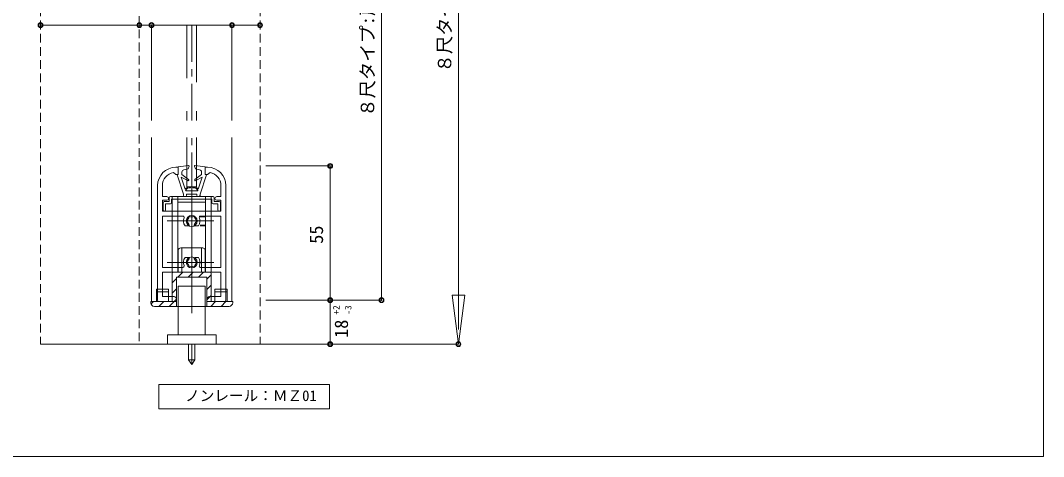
# Model space of a CAD drawing. Units: millimetres on the paper, enlarged 5 times, with parts at other scales. Extents: x -992 to 1008, y -685 to 700.
# Drawn here: x -502 to 198, y -26 to 272 of the extents above; entities that cross this region are included whole.
import ezdxf
from ezdxf.enums import TextEntityAlignment as Align

# ---------------------------------------------------------------- set-up
doc = ezdxf.new("R2010")
doc.units = ezdxf.units.MM
doc.header["$LTSCALE"] = 5
doc.header["$PDMODE"] = 32
doc.header["$PDSIZE"] = 2.5
doc.linetypes.add('CHAIN1', pattern=[8, 5, -1, 1, -1])
doc.linetypes.add('DASHED1', pattern=[1.8, 1.2, -0.6])
for name, color, linetype, lineweight in [('1-0_H-SYM', 7, 'Continuous', 20), ('1-1_0', 7, 'Continuous', 20), ('2-0_18', 7, 'Continuous', 18)]:
    doc.layers.add(name, color=color, linetype=linetype, lineweight=lineweight)
doc.styles.add('ＭＳ ゴシック', font='')
doc.styles.get('ＭＳ ゴシック').set_extended_font_data('MS Gothic')

msp = doc.modelspace()

# ---------------------------------------------------------------- linework, layer by layer
at = {"layer": '1-0_H-SYM'}
msp.add_line((197.5, 675), (197.5, -26.25), dxfattribs=at)
msp.add_lwpolyline([(197.5, -26.25), (-967.5, -26.25), (-967.5, 675)], dxfattribs=at)
at = {"layer": '1-1_0'}
msp.add_line((197.5, -26.25), (197.5, 675), dxfattribs=at)
msp.add_lwpolyline([(197.5, -26.25), (-967.5, -26.25), (-967.5, 675)], dxfattribs=at)
at = {"layer": '2-0_18', "linetype": 'DASHED1', "lineweight": 20}
for p, q in [((-487.878, 514.439), (-487.878, 50.51)), ((-337.878, 514.439), (-337.878, 50.51)), ((-420.379, 454.439), (-420.379, 50.51))]:
    msp.add_line(p, q, dxfattribs=at)
at = {"layer": '2-0_18', "color": 4}
for p, q in [((-202.332, 514.439), (-202.332, 60.553)), ((-254.856, 454.439), (-254.856, 80.51)), ((-420.379, 268.397), (-487.879, 268.397)), ((-420.379, 268.397), (-357.045, 268.397)), ((-357.045, 268.397), (-337.879, 268.397)), ((-333.853, 172.176), (-289.947, 172.176)), ((-289.947, 172.176), (-289.947, 80.51)), ((-333.853, 80.51), (-289.947, 80.51)), ((-254.856, 80.51), (-324.52, 80.51)), ((-289.947, 80.51), (-289.947, 50.51)), ((-206.665, 83.843), (-197.998, 83.843)), ((-202.332, 50.51), (-206.665, 83.843)), ((-197.998, 83.843), (-202.332, 50.51)), ((-333.853, 50.51), (-202.332, 50.51))]:
    msp.add_line(p, q, dxfattribs=at)
at = {"layer": '2-0_18'}
for p, q in [((-487.879, 266.73), (-487.879, 268.397)), ((-420.379, 266.73), (-420.379, 268.397)), ((-412.045, 203.275), (-412.045, 268.397)), ((-387.879, 232.236), (-387.879, 268.397)), ((-381.212, 268.397), (-381.212, 229.502)), ((-357.045, 268.397), (-357.045, 203.275)), ((-337.879, 268.397), (-337.879, 266.73)), ((-387.879, 203.275), (-387.879, 209.543)), ((-381.212, 209.543), (-381.212, 203.275)), ((-412.045, 79.625), (-412.045, 191.682)), ((-387.879, 157.959), (-387.879, 191.682)), ((-381.212, 191.682), (-381.212, 157.959)), ((-357.045, 191.682), (-357.045, 79.625)), ((-393.712, 171.292), (-395.379, 171.292)), ((-393.712, 166.292), (-393.712, 171.625)), ((-393.712, 171.292), (-393.712, 166.292)), ((-391.212, 166.292), (-391.212, 167.978)), ((-389.934, 169.599), (-387.045, 170.292)), ((-387.045, 170.292), (-386.4, 172.008)), ((-377.879, 167.978), (-377.879, 166.292)), ((-375.379, 171.625), (-375.379, 166.292)), ((-375.379, 166.292), (-375.379, 171.292)), ((-373.712, 171.292), (-375.379, 171.292)), ((-373.712, 166.292), (-372.045, 167.806)), ((-394.545, 166.125), (-393.712, 166.292)), ((-390.212, 152.959), (-394.545, 166.125)), ((-391.716, 164.459), (-387.273, 162.181)), ((-389.011, 156.241), (-391.716, 164.459)), ((-386.75, 163.029), (-391.212, 166.292)), ((-377.879, 166.292), (-382.341, 163.029)), ((-375.379, 166.292), (-373.712, 166.292)), ((-407.879, 158.792), (-407.879, 80.459)), ((-404.545, 158.792), (-404.545, 151.292)), ((-388.809, 155.625), (-388.678, 155.625)), ((-388.644, 155.125), (-388.809, 155.625)), ((-380.447, 155.125), (-388.644, 155.125)), ((-381.212, 157.959), (-387.879, 157.959)), ((-364.545, 151.292), (-364.545, 158.792)), ((-361.212, 80.459), (-361.212, 158.792)), ((-404.545, 151.292), (-401.629, 151.292)), ((-404.129, 147.125), (-404.129, 142.125)), ((-399.962, 147.959), (-403.295, 147.959)), ((-399.962, 150.459), (-399.962, 147.959)), ((-369.962, 151.292), (-399.129, 151.292)), ((-398.295, 149.625), (-370.795, 149.625)), ((-398.295, 147.125), (-398.295, 149.625)), ((-394.045, 99.625), (-394.045, 151.292)), ((-394.045, 147.459), (-375.045, 147.459)), ((-390.212, 152.125), (-390.212, 152.959)), ((-388.879, 151.292), (-389.379, 151.292)), ((-381.06, 152.959), (-388.045, 152.959)), ((-388.045, 152.959), (-388.045, 152.125)), ((-381.045, 152.125), (-381.045, 152.959)), ((-379.712, 151.292), (-380.212, 151.292)), ((-378.879, 152.959), (-378.879, 152.125)), ((-375.045, 151.292), (-375.045, 99.625)), ((-370.795, 149.625), (-370.795, 147.125)), ((-369.129, 147.959), (-369.129, 150.459)), ((-365.795, 147.959), (-369.129, 147.959)), ((-364.545, 151.292), (-367.462, 151.292)), ((-367.462, 148.792), (-364.545, 148.792)), ((-364.962, 142.125), (-364.962, 147.125)), ((-364.545, 141.292), (-364.545, 148.792)), ((-404.545, 141.292), (-364.545, 141.292)), ((-402.462, 142.125), (-402.462, 146.292)), ((-402.462, 146.292), (-399.129, 146.292)), ((-375.045, 141.292), (-378.879, 141.292)), ((-369.962, 146.292), (-366.629, 146.292)), ((-366.629, 146.292), (-366.629, 142.125)), ((-404.545, 137.959), (-390.545, 137.959)), ((-404.545, 102.959), (-404.545, 137.959)), ((-378.545, 137.959), (-364.545, 137.959)), ((-364.545, 137.959), (-364.545, 102.959)), ((-389.128, 131.292), (-386.832, 131.292)), ((-379.963, 131.292), (-382.259, 131.292)), ((-393.712, 99.625), (-393.712, 114.625)), ((-392.045, 116.292), (-377.045, 116.292)), ((-391.212, 116.292), (-391.212, 99.625)), ((-377.879, 116.292), (-377.879, 99.625)), ((-375.379, 114.625), (-375.379, 99.625)), ((-386.832, 109.625), (-389.128, 109.625)), ((-382.259, 109.625), (-379.963, 109.625)), ((-390.545, 102.959), (-404.545, 102.959)), ((-364.545, 99.625), (-404.545, 99.625)), ((-404.545, 82.959), (-404.545, 99.625)), ((-371.212, 99.625), (-397.879, 99.625)), ((-397.879, 98.792), (-397.879, 79.625)), ((-397.879, 98.792), (-397.879, 79.625)), ((-372.045, 99.625), (-397.045, 99.625)), ((-372.045, 99.625), (-397.045, 99.625)), ((-394.012, 96.292), (-390.679, 99.625)), ((-394.012, 96.292), (-390.679, 99.625)), ((-386.941, 96.292), (-383.608, 99.625)), ((-386.941, 96.292), (-383.608, 99.625)), ((-379.87, 96.292), (-376.537, 99.625)), ((-379.87, 96.292), (-376.537, 99.625)), ((-364.545, 102.959), (-378.545, 102.959)), ((-374.129, 94.962), (-371.212, 97.879)), ((-374.129, 94.962), (-371.212, 97.879)), ((-371.212, 79.625), (-371.212, 98.792)), ((-371.212, 79.625), (-371.212, 98.792)), ((-364.545, 99.625), (-364.545, 82.959)), ((-397.879, 92.425), (-394.962, 95.342)), ((-397.879, 92.425), (-394.962, 95.342)), ((-408.712, 87.959), (-408.712, 79.625)), ((-408.712, 87.959), (-408.712, 79.625)), ((-400.379, 86.292), (-408.712, 86.292)), ((-397.879, 85.354), (-394.962, 88.271)), ((-397.879, 85.354), (-394.962, 88.271)), ((-397.879, 85.354), (-394.962, 88.271)), ((-374.129, 87.891), (-371.212, 90.808)), ((-374.129, 87.891), (-371.212, 90.808)), ((-374.129, 87.891), (-371.212, 90.808)), ((-368.712, 87.959), (-368.712, 79.625)), ((-360.379, 87.959), (-368.712, 87.959)), ((-360.379, 86.292), (-368.712, 86.292)), ((-360.379, 79.625), (-360.379, 87.959)), ((-412.545, 79.625), (-412.545, 78.792)), ((-397.879, 79.625), (-412.545, 79.625)), ((-412.545, 79.625), (-412.545, 78.792)), ((-397.879, 79.625), (-412.545, 79.625)), ((-412.545, 79.625), (-412.545, 78.792)), ((-412.387, 77.917), (-410.679, 79.625)), ((-412.387, 77.917), (-410.679, 79.625)), ((-412.387, 77.917), (-410.679, 79.625)), ((-407.045, 79.625), (-412.045, 79.625)), ((-407.045, 79.625), (-412.045, 79.625)), ((-394.962, 79.625), (-407.045, 79.625)), ((-394.962, 79.625), (-407.045, 79.625)), ((-394.962, 79.625), (-407.045, 79.625)), ((-406.941, 76.292), (-403.608, 79.625)), ((-406.941, 76.292), (-403.608, 79.625)), ((-406.941, 76.292), (-403.608, 79.625)), ((-404.545, 82.959), (-396.629, 82.959)), ((-399.87, 76.292), (-394.916, 81.246)), ((-399.87, 76.292), (-394.962, 81.2)), ((-399.87, 76.292), (-394.962, 81.2)), ((-394.962, 81.292), (-394.962, 79.625)), ((-394.962, 81.292), (-394.962, 79.625)), ((-394.962, 81.292), (-394.962, 79.625)), ((-374.129, 80.82), (-371.212, 83.737)), ((-374.129, 80.82), (-371.212, 83.737)), ((-374.129, 80.82), (-371.212, 83.737)), ((-374.129, 79.625), (-374.129, 81.292)), ((-374.129, 79.625), (-374.129, 81.292)), ((-374.129, 79.625), (-374.129, 81.292)), ((-362.045, 79.625), (-374.129, 79.625)), ((-362.045, 79.625), (-374.129, 79.625)), ((-372.462, 82.959), (-364.545, 82.959)), ((-371.586, 76.292), (-368.252, 79.625)), ((-371.585, 76.293), (-368.252, 79.625)), ((-356.545, 79.625), (-371.212, 79.625)), ((-356.545, 79.625), (-371.212, 79.625)), ((-364.515, 76.292), (-361.181, 79.625)), ((-364.514, 76.292), (-361.181, 79.625)), ((-357.045, 79.625), (-362.045, 79.625)), ((-357.045, 79.625), (-362.045, 79.625)), ((-356.545, 78.792), (-356.545, 79.625)), ((-356.545, 78.792), (-356.545, 79.625)), ((-410.045, 76.292), (-359.045, 76.292)), ((-410.045, 76.292), (-359.045, 76.292)), ((-401.212, 56.849), (-367.879, 56.849)), ((-401.212, 50.51), (-401.212, 56.849)), ((-367.879, 56.849), (-367.879, 50.51))]:
    msp.add_line(p, q, dxfattribs=at)
at = {"layer": '2-0_18', "linetype": 'CHAIN1'}
for p, q in [((-384.545, 203.275), (-384.545, 268.397)), ((-384.545, 76.292), (-384.545, 191.682)), ((-384.545, 76.292), (-384.545, 191.682)), ((-384.545, 177.32), (-384.545, 71.665)), ((-384.545, 177.283), (-384.545, 148.95)), ((-384.545, 160.401), (-384.545, 133.258)), ((-384.545, 91.292), (-384.545, 159.625)), ((-401.246, 134.625), (-369.545, 134.625)), ((-374.58, 134.625), (-392.913, 134.625)), ((-381.738, 134.625), (-371.738, 134.625)), ((-378.879, 137.959), (-375.045, 137.959)), ((-378.879, 137.459), (-375.045, 137.459)), ((-375.045, 131.792), (-378.879, 131.792)), ((-375.045, 131.292), (-378.879, 131.292)), ((-384.545, 71.758), (-384.545, 120.091)), ((-401.246, 106.292), (-369.545, 106.292)), ((-397.384, 106.292), (-372.384, 106.292)), ((-392.913, 106.292), (-374.58, 106.292)), ((-381.738, 106.292), (-371.738, 106.292)), ((-375.045, 102.959), (-378.879, 102.959)), ((-384.545, 36.643), (-384.545, 50.51)), ((-384.545, 45.692), (-384.545, 50.51)), ((-384.545, 50.182), (-384.545, 50.51)), ((-384.545, 45.692), (-384.545, 46.296)), ((-384.545, 36.643), (-384.545, 45.692))]:
    msp.add_line(p, q, dxfattribs=at)
at = {"layer": '2-0_18', "linetype": 'DASHED1'}
msp.add_line((-384.545, 168.987), (-384.545, 76.292), dxfattribs=at)
at = {"layer": '2-0_18', "lineweight": 20}
for p, q in [((-487.879, 50.51), (-312.004, 50.51)), ((-386.679, 50.51), (-386.679, 39.843)), ((-384.545, 50.51), (-384.545, 36.643)), ((-382.431, 50.485), (-382.431, 50.51)), ((-382.412, 46.296), (-382.412, 50.51)), ((-382.412, 50.51), (-382.412, 39.843)), ((-382.412, 45.873), (-382.412, 46.296)), ((-386.679, 39.843), (-384.545, 36.643)), ((-386.679, 39.843), (-382.412, 39.843)), ((-382.412, 39.843), (-384.545, 36.643))]:
    msp.add_line(p, q, dxfattribs=at)
at = {"layer": '2-0_18'}
for points in [[(-397.045, 167.806), (-395.379, 166.292), (-393.712, 166.292)], [(-382.691, 172.008), (-382.045, 170.292), (-379.156, 169.599)], [(-381.817, 162.181), (-377.375, 164.459), (-380.079, 156.241)], [(-375.379, 166.292), (-374.545, 166.125), (-378.879, 152.959)], [(-380.413, 155.625), (-380.282, 155.625), (-380.447, 155.125)], [(-401.629, 148.792), (-404.545, 148.792), (-404.545, 141.292)], [(-394.962, 76.292), (-394.962, 96.292), (-374.129, 96.292), (-374.129, 76.292)], [(-400.379, 79.625), (-400.379, 87.959), (-408.712, 87.959)], [(-400.379, 79.625), (-400.379, 87.959), (-408.712, 87.959)]]:
    msp.add_lwpolyline(points, dxfattribs=at)
for points in [[(-371.212, 99.625), (-397.879, 99.625), (-397.879, 151.292), (-371.212, 151.292)], [(-393.712, 56.849), (-393.712, 90.182), (-375.379, 90.182), (-375.379, 56.849)], [(-406.987, 6.284), (-290.321, 6.284), (-290.321, 22.95), (-406.987, 22.95)]]:
    msp.add_lwpolyline(points, close=True, dxfattribs=at)
at = {"layer": '2-0_18', "color": 4}
for centre in [(-487.879, 268.397), (-420.379, 268.397), (-412.045, 268.397), (-357.045, 268.397), (-337.879, 268.397), (-289.947, 172.176), (-289.947, 80.51), (-254.856, 80.51), (-289.947, 50.51), (-202.332, 50.511)]:
    msp.add_circle(centre, 1.667, dxfattribs=at)
at = {"layer": '2-0_18'}
for centre in [(-384.545, 134.625), (-384.545, 106.292), (-384.545, 106.292)]:
    msp.add_circle(centre, 3.75, dxfattribs=at)
for centre, radius, start, end in [((-395.379, 158.792), 12.5, 90, 180), ((-395.379, 158.792), 9.167, 100.47567, 180), ((-380.358, 89.369), 83.333, 94.39027, 99.22102), ((-389.545, 167.978), 1.667, 103.49572, 180), ((-386.712, 172.125), 0.333, 339.3903, 94.39027), ((-382.379, 172.125), 0.333, 85.60971, 200.60968), ((-388.732, 89.369), 83.333, 80.77896, 85.60971), ((-379.545, 167.978), 1.667, 0, 76.50426), ((-373.712, 158.792), 12.5, 0, 90), ((-373.712, 158.792), 9.167, 0, 79.52431), ((-387.045, 162.625), 0.5, 242.84901, 53.82075), ((-382.045, 162.625), 0.5, 126.17922, 297.15097), ((-386.096, 154.625), 3.333, 82.65044, 151.00494), ((-388.678, 155.792), 0.167, 270, 335.68424), ((-386.096, 154.625), 2.667, 82.65044, 155.68424), ((-385.712, 157.601), 0.333, 262.65043, 82.65044), ((-383.379, 157.601), 0.333, 97.34955, 277.34954), ((-382.995, 154.625), 3.333, 28.99504, 97.34955), ((-382.995, 154.625), 2.667, 24.31573, 97.34955), ((-380.413, 155.792), 0.167, 204.31573, 270), ((-403.295, 147.125), 0.833, 90, 180), ((-401.629, 150.042), 1.25, 270, 90), ((-399.129, 150.459), 0.833, 90, 180), ((-399.129, 147.125), 0.833, 270, 0), ((-389.379, 152.125), 0.833, 180, 270), ((-388.879, 152.125), 0.833, 270, 0), ((-380.212, 152.125), 0.833, 180, 270), ((-379.712, 152.125), 0.833, 270, 0), ((-369.962, 147.125), 0.833, 180, 270), ((-369.962, 150.459), 0.833, 0, 90), ((-367.462, 150.042), 1.25, 90, 270), ((-365.795, 147.125), 0.833, 0, 90), ((-403.295, 142.125), 0.833, 180, 0), ((-365.795, 142.125), 0.833, 180, 0), ((-390.545, 137.125), 0.833, 337.38012, 90), ((-384.545, 134.625), 5.667, 157.38012, 216.03187), ((-387.045, 134.625), 0.833, 112.0243, 247.97567), ((-384.545, 134.625), 2.917, 135.35887, 164.64111), ((-384.545, 134.625), 2.917, 195.35887, 229.81588), ((-385.795, 136.79), 0.833, 52.02431, 187.97567), ((-384.545, 134.625), 2.917, 75.35887, 104.64111), ((-383.295, 136.79), 0.833, 352.0243, 127.97567), ((-384.545, 134.625), 2.917, 310.18409, 344.64111), ((-384.545, 134.625), 2.917, 15.35887, 44.64111), ((-382.045, 134.625), 0.833, 292.0243, 67.97568), ((-384.545, 134.625), 5.667, 323.9681, 22.61986), ((-378.545, 137.125), 0.833, 90, 202.61985), ((-386.832, 131.919), 0.626, 270, 49.81589), ((-382.259, 131.919), 0.626, 130.18409, 270), ((-392.045, 114.625), 1.667, 90, 180), ((-377.045, 114.625), 1.667, 0, 90), ((-384.545, 106.292), 5.667, 143.9681, 202.61985), ((-387.045, 106.292), 0.833, 112.0243, 247.97567), ((-384.545, 106.292), 2.917, 130.18409, 164.64111), ((-384.545, 106.292), 2.917, 195.35887, 224.64111), ((-386.832, 108.999), 0.626, 310.18409, 90), ((-382.259, 108.999), 0.626, 90, 229.81588), ((-384.545, 106.292), 2.917, 15.35887, 49.81589), ((-384.545, 106.292), 2.917, 315.35887, 344.64111), ((-382.045, 106.292), 0.833, 292.0243, 67.97568), ((-384.545, 106.292), 5.667, 337.38012, 36.03188), ((-397.045, 98.792), 0.833, 90, 180), ((-397.045, 98.792), 0.833, 90, 180), ((-390.545, 103.792), 0.833, 270, 22.61986), ((-385.795, 104.127), 0.833, 172.0243, 307.97567), ((-384.545, 106.292), 2.917, 255.35887, 284.64111), ((-383.295, 104.127), 0.833, 232.0243, 7.97568), ((-378.545, 103.792), 0.833, 157.38012, 270), ((-372.045, 98.792), 0.833, 0, 90), ((-372.045, 98.792), 0.833, 0, 90), ((-410.045, 78.792), 2.5, 180, 270), ((-410.045, 78.792), 2.5, 180, 270), ((-407.045, 80.459), 0.833, 180, 270), ((-407.045, 80.459), 0.833, 180, 270), ((-407.045, 80.459), 0.833, 180, 270), ((-396.629, 81.292), 1.667, 0, 90), ((-396.629, 81.292), 1.667, 0, 90), ((-396.629, 81.292), 1.667, 0, 90), ((-372.462, 81.292), 1.667, 90, 180), ((-372.462, 81.292), 1.667, 90, 180), ((-372.462, 81.292), 1.667, 90, 180), ((-362.045, 80.459), 0.833, 270, 0), ((-362.045, 80.459), 0.833, 270, 0), ((-359.045, 78.792), 2.5, 270, 0), ((-359.045, 78.792), 2.5, 270, 0)]:
    msp.add_arc(centre, radius, start, end, dxfattribs=at)
at = {"layer": '2-0_18', "color": 5}
for p in [(-487.879, 268.397), (-420.379, 268.397), (-412.045, 268.397), (-357.045, 268.397), (-337.879, 268.397), (-289.947, 172.176), (-289.947, 80.51), (-254.856, 80.51), (-289.947, 50.51), (-202.332, 50.511)]:
    msp.add_point(p, dxfattribs=at)
at = {"layer": '2-0_18', "color": 4}
for p in [(-412.045, 268.397), (-357.045, 268.397), (-289.947, 172.176), (-289.947, 80.51), (-254.856, 80.51), (-289.947, 50.51)]:
    msp.add_point(p, dxfattribs=at)

# ---------------------------------------------------------------- texts
at = {"layer": '2-0_18', "style": 'ＭＳ ゴシック'}
for s, height, p in [('８尺タイプ:枠外Ｈ2,348', 9.164, (-204.441, 236.044)), ('８尺タイプ:扉高ＤＨ:2,287', 9.164, (-257.108, 205.829)), ('55', 9.164, (-292.059, 119.045)), ('+2', 4.582, (-282.102, 70.762)), ('-3', 4.582, (-274.015, 70.762)), ('18', 9.164, (-275.027, 54.768))]:
    msp.add_text(s, height=height, rotation=90, dxfattribs=at).set_placement(p, align=Align.BOTTOM_LEFT)
msp.add_text('ノンレール：ＭＺ01', height=7.331, dxfattribs=at).set_placement((-389.086, 9.45), align=Align.BOTTOM_LEFT)

doc.saveas('drawing.dxf')
